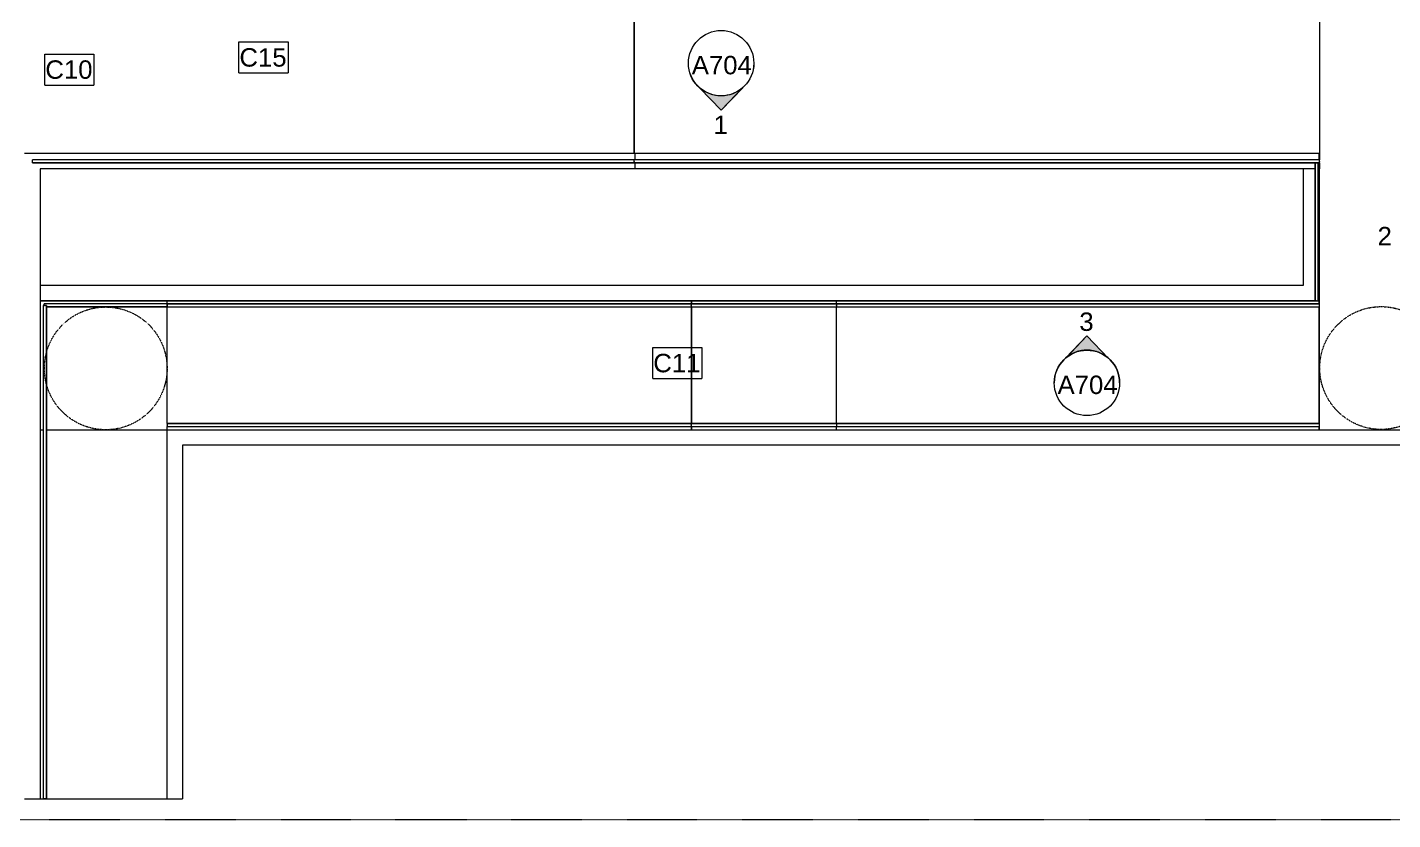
# Model space of a CAD drawing. Header units: inches. Extents: x 899 to 4491, y -721 to 1008.
# Drawn here: x 3303 to 3971, y -692 to -305 of the extents above; entities that cross this region are included whole.
import ezdxf

# ---------------------------------------------------------------- set-up
doc = ezdxf.new("R2010")
doc.units = ezdxf.units.IN
doc.header["$MEASUREMENT"] = 0
doc.linetypes.add('Dash Dot 3_16_', pattern=[0.3125, 0.1875, -0.0625, 0, -0.0625])
doc.linetypes.add('Hidden 1_8_', pattern=[0.1875, 0.125, -0.0625])
for name, color, linetype, lineweight in [('A-ANNO-KEYN', 231, 'Continuous', 9), ('A-ANNO-SYMB', 150, 'Continuous', 9), ('A-DETL', 90, 'Continuous', 9), ('A-DETL-HDLN', 90, 'Hidden 1_8_', 9), ('A-FLOR', 192, 'Continuous', 13), ('A-FLOR-HRAL', 11, 'Continuous', 13), ('A-FLOR-LEVL', 51, 'Continuous', 9), ('A-WALL', 113, 'Continuous', 13), ('G-ANNO-SYMB', 111, 'Continuous', 9)]:
    doc.layers.add(name, color=color, linetype=linetype, lineweight=lineweight)
doc.styles.add('Arial', font='arial.ttf', dxfattribs={"height": 9})
doc.styles.add('Swis721 Lt BT', font='swissl.ttf', dxfattribs={"height": 9})

# ---------------------------------------------------------------- blocks, each defined once
blk = doc.blocks.new('Top Rail Type - Top Rail_Internal_-7290167-FIRST FLOOR CONSTRUCTION')
at = {"layer": 'A-FLOR-HRAL', "lineweight": 9}
for p, q in [((726.65, -369.62), (391.65, -369.62)), ((391.65, -371.12), (726.65, -371.12))]:
    blk.add_line(p, q, dxfattribs=at)
at = {"layer": 'A-FLOR-HRAL', "lineweight": 9, "flags": 128}
blk.add_lwpolyline([(726.65, -370.28), (726.65, -370.37), (726.65, -370.46)], dxfattribs=at)
blk = doc.blocks.new('Top Rail Type - Top Rail_Internal_-V83-FIRST FLOOR CONSTRUCTION')
at = {"layer": 'A-FLOR-HRAL', "lineweight": 9}
for p, q in [((726.65, -369.62), (391.67, -369.62)), ((726.65, -371.12), (391.67, -371.12)), ((726.65, -371.12), (726.65, -369.62))]:
    blk.add_line(p, q, dxfattribs=at)
blk = doc.blocks.new('Top Rail Type - Top Rail_Internal_-7290203-FIRST FLOOR CONSTRUCTION')
at = {"layer": 'A-FLOR-HRAL', "lineweight": 9}
for p, q in [((391.67, -369.62), (97.47, -369.62)), ((97.47, -370.46), (97.47, -370.28)), ((97.47, -371.12), (391.67, -371.12)), ((391.67, -370.28), (391.67, -370.46))]:
    blk.add_line(p, q, dxfattribs=at)
blk = doc.blocks.new('Top Rail Type - Top Rail_Internal_-V84-FIRST FLOOR CONSTRUCTION')
at = {"layer": 'A-FLOR-HRAL', "lineweight": 9}
for p, q in [((97.47, -371.12), (97.47, -369.62)), ((391.67, -369.62), (97.47, -369.62)), ((391.67, -371.12), (97.47, -371.12)), ((391.67, -371.12), (391.67, -369.62))]:
    blk.add_line(p, q, dxfattribs=at)
blk = doc.blocks.new('Top Rail Type - Top Rail_Internal_-7296463-FIRST FLOOR CONSTRUCTION')
at = {"layer": 'A-FLOR-HRAL', "lineweight": 9}
for p, q in [((724.65, -371.12), (724.65, -438.49)), ((726.15, -438.49), (726.15, -371.12)), ((725.5, -438.49), (725.31, -438.49))]:
    blk.add_line(p, q, dxfattribs=at)
blk = doc.blocks.new('Top Rail Type - Top Rail_Internal_-V85-FIRST FLOOR CONSTRUCTION')
at = {"layer": 'A-FLOR-HRAL', "lineweight": 9}
for p, q in [((724.65, -438.49), (724.65, -371.12)), ((726.15, -438.49), (726.15, -371.12)), ((724.65, -438.49), (726.15, -438.49))]:
    blk.add_line(p, q, dxfattribs=at)
blk = doc.blocks.new('Top Rail Type - Top Rail_Internal_-7298757-FIRST FLOOR CONSTRUCTION')
at = {"layer": 'A-FLOR-HRAL', "lineweight": 9}
for p, q in [((726.61, -498.49), (490.61, -498.49)), ((490.61, -499.99), (726.61, -499.99))]:
    blk.add_line(p, q, dxfattribs=at)
at = {"layer": 'A-FLOR-HRAL', "lineweight": 9, "flags": 128}
blk.add_lwpolyline([(726.61, -499.15), (726.61, -499.24), (726.61, -499.33)], dxfattribs=at)
blk = doc.blocks.new('Top Rail Type - Top Rail_Internal_-V86-FIRST FLOOR CONSTRUCTION')
at = {"layer": 'A-FLOR-HRAL', "lineweight": 9}
for p, q in [((490.61, -498.49), (726.61, -498.49)), ((490.61, -499.99), (726.61, -499.99)), ((726.61, -498.49), (726.61, -499.99))]:
    blk.add_line(p, q, dxfattribs=at)
blk = doc.blocks.new('Top Rail Type - Top Rail_Internal_-7298768-FIRST FLOOR CONSTRUCTION')
at = {"layer": 'A-FLOR-HRAL', "lineweight": 9}
for p, q in [((726.61, -439.99), (490.61, -439.99)), ((490.61, -441.49), (726.61, -441.49))]:
    blk.add_line(p, q, dxfattribs=at)
at = {"layer": 'A-FLOR-HRAL', "lineweight": 9, "flags": 128}
for points in [[(490.61, -440.83), (490.61, -440.74), (490.61, -440.65)], [(726.61, -440.65), (726.61, -440.74), (726.61, -440.83)]]:
    blk.add_lwpolyline(points, dxfattribs=at)
blk = doc.blocks.new('Top Rail Type - Top Rail_Internal_-V87-FIRST FLOOR CONSTRUCTION')
at = {"layer": 'A-FLOR-HRAL', "lineweight": 9}
for p, q in [((490.61, -439.99), (490.61, -441.49)), ((490.61, -439.99), (726.61, -439.99)), ((726.61, -439.99), (726.61, -441.49)), ((490.61, -441.49), (726.61, -441.49))]:
    blk.add_line(p, q, dxfattribs=at)
blk = doc.blocks.new('Top Rail Type - Top Rail_Internal_-7298855-FIRST FLOOR CONSTRUCTION')
at = {"layer": 'A-FLOR-HRAL', "lineweight": 9}
for p, q in [((419.61, -498.49), (163.28, -498.49)), ((163.28, -499.99), (419.61, -499.99))]:
    blk.add_line(p, q, dxfattribs=at)
at = {"layer": 'A-FLOR-HRAL', "lineweight": 9, "flags": 128}
blk.add_lwpolyline([(163.28, -499.33), (163.28, -499.24), (163.28, -499.15)], dxfattribs=at)
blk = doc.blocks.new('Top Rail Type - Top Rail_Internal_-V88-FIRST FLOOR CONSTRUCTION')
at = {"layer": 'A-FLOR-HRAL', "lineweight": 9}
for p, q in [((163.28, -498.49), (163.28, -499.99)), ((163.28, -498.49), (419.61, -498.49)), ((163.28, -499.99), (419.61, -499.99))]:
    blk.add_line(p, q, dxfattribs=at)
blk = doc.blocks.new('Top Rail Type - Top Rail_Internal_-7298866-FIRST FLOOR CONSTRUCTION')
at = {"layer": 'A-FLOR-HRAL', "lineweight": 9}
for p, q in [((419.61, -439.99), (163.28, -439.99)), ((163.28, -441.49), (419.61, -441.49))]:
    blk.add_line(p, q, dxfattribs=at)
at = {"layer": 'A-FLOR-HRAL', "lineweight": 9, "flags": 128}
blk.add_lwpolyline([(163.28, -440.83), (163.28, -440.74), (163.28, -440.65)], dxfattribs=at)
blk = doc.blocks.new('Top Rail Type - Top Rail_Internal_-V89-FIRST FLOOR CONSTRUCTION')
at = {"layer": 'A-FLOR-HRAL', "lineweight": 9}
for p, q in [((163.28, -439.99), (163.28, -441.49)), ((163.28, -439.99), (419.61, -439.99)), ((163.28, -441.49), (419.61, -441.49))]:
    blk.add_line(p, q, dxfattribs=at)
blk = doc.blocks.new('Top Rail Type - Top Rail_Internal_-7298994-FIRST FLOOR CONSTRUCTION')
at = {"layer": 'A-FLOR-HRAL', "lineweight": 9}
for p, q in [((490.61, -439.99), (419.61, -439.99)), ((419.61, -440.83), (419.61, -440.65)), ((419.61, -441.49), (490.61, -441.49)), ((490.61, -440.65), (490.61, -440.83))]:
    blk.add_line(p, q, dxfattribs=at)
blk = doc.blocks.new('Top Rail Type - Top Rail_Internal_-V90-FIRST FLOOR CONSTRUCTION')
at = {"layer": 'A-FLOR-HRAL', "lineweight": 9}
for p, q in [((419.61, -439.99), (419.61, -441.49)), ((419.61, -439.99), (490.61, -439.99)), ((490.61, -439.99), (490.61, -441.49)), ((419.61, -441.49), (490.61, -441.49))]:
    blk.add_line(p, q, dxfattribs=at)
blk = doc.blocks.new('Top Rail Type - Top Rail_Internal_-7299097-FIRST FLOOR CONSTRUCTION')
at = {"layer": 'A-FLOR-HRAL', "lineweight": 9}
for p, q in [((163.28, -439.99), (103.28, -439.99)), ((103.28, -440.74), (103.28, -440.65)), ((104.28, -441.49), (163.28, -441.49)), ((163.28, -440.65), (163.28, -440.83))]:
    blk.add_line(p, q, dxfattribs=at)
blk = doc.blocks.new('Top Rail Type - Top Rail_Internal_-V91-FIRST FLOOR CONSTRUCTION')
at = {"layer": 'A-FLOR-HRAL', "lineweight": 9}
for p, q in [((103.28, -440.76), (103.28, -439.99)), ((163.28, -439.99), (103.28, -439.99)), ((163.28, -441.49), (163.28, -439.99)), ((163.28, -441.49), (104.28, -441.49))]:
    blk.add_line(p, q, dxfattribs=at)
blk = doc.blocks.new('Top Rail Type - Top Rail_Internal_-7303070-FIRST FLOOR CONSTRUCTION')
at = {"layer": 'A-FLOR-HRAL', "lineweight": 9}
for p, q in [((102.78, -440.76), (102.78, -681.87)), ((103.44, -440.76), (103.62, -440.76)), ((104.28, -681.87), (104.28, -440.76)), ((103.62, -681.87), (103.44, -681.87))]:
    blk.add_line(p, q, dxfattribs=at)
blk = doc.blocks.new('Top Rail Type - Top Rail_Internal_-V92-FIRST FLOOR CONSTRUCTION')
at = {"layer": 'A-FLOR-HRAL', "lineweight": 9}
for p, q in [((104.28, -440.76), (102.78, -440.76)), ((102.78, -440.76), (102.78, -681.87)), ((104.28, -440.76), (104.28, -681.87)), ((104.28, -681.87), (102.78, -681.87))]:
    blk.add_line(p, q, dxfattribs=at)
blk = doc.blocks.new('Top Rail Type - Top Rail_Internal_-7303087-FIRST FLOOR CONSTRUCTION')
at = {"layer": 'A-FLOR-HRAL', "lineweight": 9}
for p, q in [((490.61, -498.49), (419.61, -498.49)), ((419.61, -499.33), (419.61, -499.15)), ((419.61, -499.99), (490.61, -499.99)), ((490.61, -499.15), (490.61, -499.33))]:
    blk.add_line(p, q, dxfattribs=at)
blk = doc.blocks.new('Top Rail Type - Top Rail_Internal_-V93-FIRST FLOOR CONSTRUCTION')
at = {"layer": 'A-FLOR-HRAL', "lineweight": 9}
for p, q in [((419.61, -498.49), (419.61, -499.99)), ((419.61, -498.49), (490.61, -498.49)), ((419.61, -499.99), (490.61, -499.99)), ((490.61, -498.49), (490.61, -499.99))]:
    blk.add_line(p, q, dxfattribs=at)
blk = doc.blocks.new('Keynote Tag - Keynote Number - Boxed-135510-FIRST FLOOR CONSTRUCTION')
at = {"layer": 'A-ANNO-KEYN'}
for p, q in [((-0.125, -0.0792), (-0.125, 0.0781)), ((-0.125, 0.0781), (0.125, 0.0781)), ((0.125, 0.0781), (0.125, -0.0792)), ((-0.125, -0.0792), (0.125, -0.0792))]:
    blk.add_line(p, q, dxfattribs=at)
blk = doc.blocks.new('Elevation - Filled Arrow 2-347888-FIRST FLOOR CONSTRUCTION')
at = {"layer": 'G-ANNO-SYMB'}
blk.add_circle((0, 0), 0.1664, dxfattribs=at)
blk = doc.blocks.new('Elevation - Filled Arrow-151867-FIRST FLOOR CONSTRUCTION')
at = {"layer": 'G-ANNO-SYMB'}
h = blk.add_hatch(color=256, dxfattribs=at)
edge = h.paths.add_edge_path(flags=0)
edge.add_line((0, 0.2393), (0.1103, 0.1247))
edge.add_arc((-0.0002, -0.0002), 0.1667, 48.49802, 130.55707)
edge.add_line((-0.1085, 0.1265), (0, 0.2393))
for p, q in [((0, 0.2393), (-0.1085, 0.1265)), ((-0.1084, 0.1266), (0, 0.2393)), ((0, 0.2393), (-0.1084, 0.1266)), ((0, 0.2393), (0.11, 0.1249)), ((0.1103, 0.1247), (0, 0.2393))]:
    blk.add_line(p, q, dxfattribs=at)
blk.add_arc((-0.0002, -0.0002), 0.1667, 48.49802, 130.55707, dxfattribs=at)
blk.add_ellipse((-0.0002, -0.0001), major_axis=(-0.1667, 0), ratio=0.999376, start_param=3.141593, end_param=6.283185, dxfattribs=at)

msp = doc.modelspace()

# ---------------------------------------------------------------- linework, layer by layer
at = {"layer": 'A-ANNO-SYMB', "linetype": 'Dash Dot 3_16_'}
msp.add_line((3191.29, -692.01), (4072.78, -692.01), dxfattribs=at)
at = {"layer": 'A-DETL'}
for p, q in [((3795.07, -366.37), (3935.15, -366.37)), ((3935, -366.37), (3935, -369.62)), ((3935, -371.12), (3935, -438.49)), ((3309.81, -438.49), (3933.19, -438.49)), ((3934.69, -438.49), (3935.15, -438.49)), ((3309.81, -681.87), (3371.81, -681.87))]:
    msp.add_line(p, q, dxfattribs=at)
at = {"layer": 'A-DETL-HDLN'}
for centre in [(3341.83, -471.53), (3965.39, -471.35)]:
    msp.add_circle(centre, 30, dxfattribs=at)
at = {"layer": 'A-FLOR'}
for p, q in [((3600.19, -366.37), (3600.19, -302.37)), ((3935.15, -373.99), (3935.15, -439.99)), ((3628.15, -438.49), (3628.15, -439.99)), ((3628.15, -441.49), (3628.15, -498.49)), ((3935.15, -441.49), (3935.15, -498.49)), ((3628.15, -499.99), (3628.15, -501.49)), ((3935.15, -499.99), (3935.15, -501.49)), ((3309.81, -501.49), (3311.31, -501.49)), ((3312.81, -501.49), (3371.81, -501.49))]:
    msp.add_line(p, q, dxfattribs=at)
at = {"layer": 'A-FLOR-LEVL'}
for p, q in [((3600.19, -302.37), (3600.19, -366.37)), ((3935.19, -302.37), (3935.19, -369.62)), ((3935.19, -371.12), (3935.19, -373.99)), ((3371.81, -439.99), (3371.81, -438.49)), ((3628.15, -439.99), (3628.15, -438.49)), ((3699.15, -439.99), (3699.15, -438.49)), ((3935, -438.49), (3935.15, -438.49)), ((3935.15, -439.99), (3935.15, -438.49)), ((3371.81, -498.49), (3371.81, -441.49)), ((3628.15, -498.49), (3628.15, -441.49)), ((3699.15, -498.49), (3699.15, -441.49)), ((3935.15, -498.49), (3935.15, -441.49)), ((3371.81, -501.49), (3371.81, -499.99)), ((3628.15, -501.49), (3628.15, -499.99)), ((3699.15, -501.49), (3699.15, -499.99)), ((3935.15, -501.49), (3935.15, -499.99))]:
    msp.add_line(p, q, dxfattribs=at)
at = {"layer": 'A-WALL', "lineweight": 9}
for p, q in [((3302.19, -366.37), (3935.15, -366.37)), ((3600.61, -369.62), (3600.61, -366.37)), ((3935.15, -366.37), (3935.15, -369.62)), ((3600.61, -373.99), (3600.61, -371.12)), ((3935.15, -371.12), (3935.15, -373.99)), ((3309.81, -373.99), (3309.81, -681.87)), ((3933.19, -373.99), (3309.81, -373.99)), ((3927.38, -430.87), (3927.38, -373.99)), ((3935.15, -373.99), (3934.69, -373.99)), ((3935, -373.99), (3935, -438.49)), ((3309.81, -430.87), (3927.38, -430.87)), ((3933.19, -438.49), (3309.81, -438.49)), ((3934.69, -438.49), (3935, -438.49)), ((3371.81, -681.87), (3371.81, -501.49)), ((3371.81, -501.49), (4039.19, -501.49)), ((3379.44, -509.12), (3379.44, -681.87)), ((4046.81, -509.12), (3379.44, -509.12)), ((3302.19, -681.87), (3309.81, -681.87)), ((3371.81, -681.87), (3379.44, -681.87))]:
    msp.add_line(p, q, dxfattribs=at)

# ---------------------------------------------------------------- block references
at = {"layer": 'A-ANNO-KEYN', "xscale": 95.99999999999994, "yscale": 95.99999999999994, "zscale": 95.99999999999994}
for p in [(3418.98, -319.54), (3324.1, -325.49), (3621.33, -468.89)]:
    msp.add_blockref('Keynote Tag - Keynote Number - Boxed-135510-FIRST FLOOR CONSTRUCTION', p, dxfattribs=at)
at = {"layer": 'A-FLOR-HRAL', "lineweight": 9}
for name in ['Top Rail Type - Top Rail_Internal_-7290203-FIRST FLOOR CONSTRUCTION', 'Top Rail Type - Top Rail_Internal_-V84-FIRST FLOOR CONSTRUCTION', 'Top Rail Type - Top Rail_Internal_-7290167-FIRST FLOOR CONSTRUCTION', 'Top Rail Type - Top Rail_Internal_-V83-FIRST FLOOR CONSTRUCTION', 'Top Rail Type - Top Rail_Internal_-7296463-FIRST FLOOR CONSTRUCTION', 'Top Rail Type - Top Rail_Internal_-V85-FIRST FLOOR CONSTRUCTION', 'Top Rail Type - Top Rail_Internal_-7299097-FIRST FLOOR CONSTRUCTION', 'Top Rail Type - Top Rail_Internal_-V91-FIRST FLOOR CONSTRUCTION', 'Top Rail Type - Top Rail_Internal_-7298866-FIRST FLOOR CONSTRUCTION', 'Top Rail Type - Top Rail_Internal_-V89-FIRST FLOOR CONSTRUCTION', 'Top Rail Type - Top Rail_Internal_-7298994-FIRST FLOOR CONSTRUCTION', 'Top Rail Type - Top Rail_Internal_-V90-FIRST FLOOR CONSTRUCTION', 'Top Rail Type - Top Rail_Internal_-7298768-FIRST FLOOR CONSTRUCTION', 'Top Rail Type - Top Rail_Internal_-V87-FIRST FLOOR CONSTRUCTION', 'Top Rail Type - Top Rail_Internal_-7303070-FIRST FLOOR CONSTRUCTION', 'Top Rail Type - Top Rail_Internal_-V92-FIRST FLOOR CONSTRUCTION', 'Top Rail Type - Top Rail_Internal_-7298855-FIRST FLOOR CONSTRUCTION', 'Top Rail Type - Top Rail_Internal_-V88-FIRST FLOOR CONSTRUCTION', 'Top Rail Type - Top Rail_Internal_-7303087-FIRST FLOOR CONSTRUCTION', 'Top Rail Type - Top Rail_Internal_-V93-FIRST FLOOR CONSTRUCTION', 'Top Rail Type - Top Rail_Internal_-7298757-FIRST FLOOR CONSTRUCTION', 'Top Rail Type - Top Rail_Internal_-V86-FIRST FLOOR CONSTRUCTION']:
    msp.add_blockref(name, (3208.53, 0), dxfattribs=at)
at = {"layer": 'G-ANNO-SYMB', "xscale": 95.99999999999994, "yscale": 95.99999999999994, "zscale": 95.99999999999994}
for name, p in [('Elevation - Filled Arrow 2-347888-FIRST FLOOR CONSTRUCTION', (3642.72, -322.4)), ('Elevation - Filled Arrow-151867-FIRST FLOOR CONSTRUCTION', (3821.57, -478.61)), ('Elevation - Filled Arrow 2-347888-FIRST FLOOR CONSTRUCTION', (3821.57, -478.61))]:
    msp.add_blockref(name, p, dxfattribs=at)
at = {"layer": 'G-ANNO-SYMB', "extrusion": (0, 0, -1), "xscale": 95.99999999999994, "yscale": 95.99999999999994, "zscale": 95.99999999999994, "rotation": 180}
msp.add_blockref('Elevation - Filled Arrow-151867-FIRST FLOOR CONSTRUCTION', (-3642.72, -322.4), dxfattribs=at)

# ---------------------------------------------------------------- texts
at = {"layer": 'A-ANNO-KEYN', "char_height": 9, "width": 28.179, "attachment_point": 1, "style": 'Arial'}
for s, insert in [('C15', (3407.2, -315.09)), ('C10', (3312.31, -321.04)), ('C11', (3609.55, -464.43))]:
    msp.add_mtext(s, dxfattribs=dict(at, insert=insert))
at = {"layer": 'G-ANNO-SYMB', "char_height": 9, "attachment_point": 1}
for s, insert, width, style in [('A704', (3628.36, -318.85), 35.754, 'Arial'), ('1', (3639, -348.02), 8.181, 'Swis721 Lt BT'), ('2', (3963.65, -402.41), 8.181, 'Swis721 Lt BT'), ('3', (3817.84, -444.22), 8.181, 'Swis721 Lt BT'), ('A704', (3807.2, -475.06), 35.754, 'Arial')]:
    msp.add_mtext(s, dxfattribs=dict(at, insert=insert, width=width, style=style))

doc.saveas('drawing.dxf')
